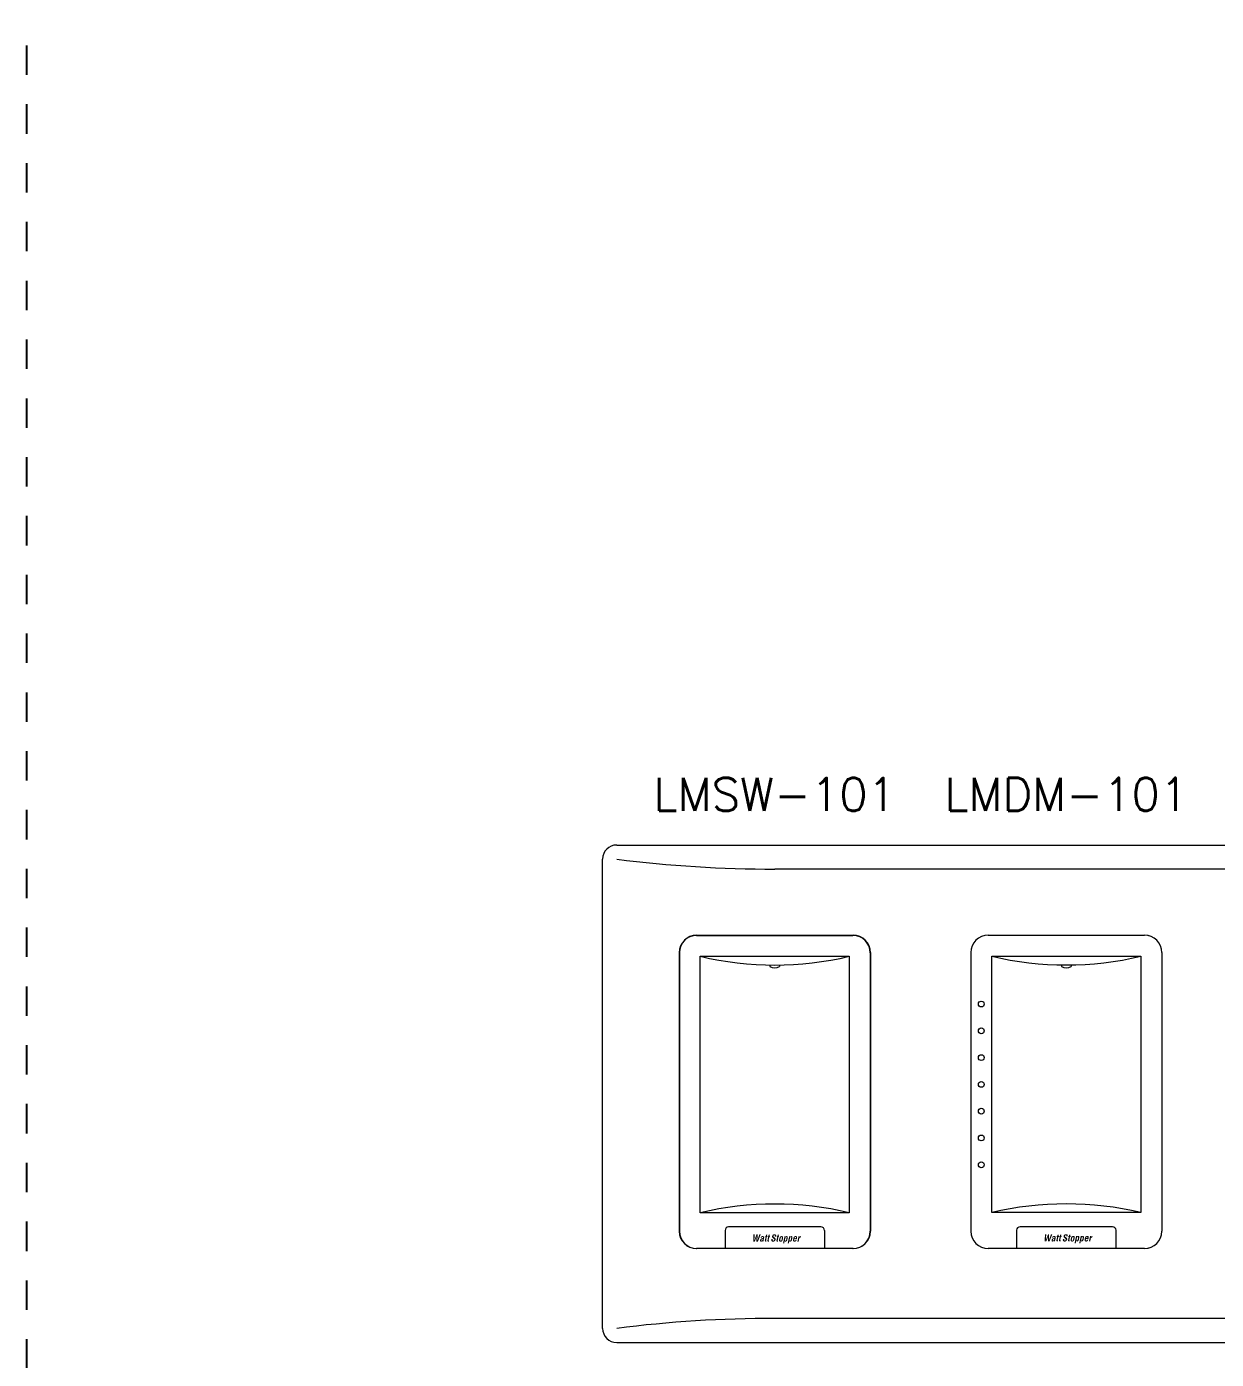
# Model space of a CAD drawing. Header units: inches. Extents: x -60 to 2005, y -577 to 104.
# Drawn here: x 323.63 to 333.75, y -37.51 to -26.18 of the extents above; entities that cross this region are included whole.
import ezdxf

# ---------------------------------------------------------------- set-up
doc = ezdxf.new("R2010")
doc.units = ezdxf.units.IN
doc.header["$MEASUREMENT"] = 0
doc.linetypes.add('Demo', pattern=[0.5, 0.25, -0.25])
doc.layers.get('0').update_dxf_attribs({"lineweight": 5})
doc.layers.add('PS Borders', color=40, linetype='Demo', lineweight=5, plot=False)
doc.styles.add('ROMANS', font='ROMANS.shx', dxfattribs={"height": 0.0625})

# ---------------------------------------------------------------- blocks, each defined once
blk = doc.blocks.new('*U280')
h = blk.add_hatch(color=256)
edge = h.paths.add_edge_path()
edge.add_spline(control_points=[(-1.173, 0.716), (-1.173, 0.668), (-1.182, 0.606), (-1.189, 0.544), (-1.189, 0.544), (-1.188, 0.544), (-1.188, 0.544), (-1.184, 0.556), (-1.181, 0.568), (-1.177, 0.579), (-1.165, 0.621), (-1.152, 0.661), (-1.137, 0.702), (-1.137, 0.702), (-1.046, 0.965), (-1.046, 0.965), (-1.046, 0.965), (-0.953, 0.965), (-0.953, 0.965), (-0.953, 0.965), (-1.144, 0.483), (-1.144, 0.483), (-1.144, 0.483), (-1.252, 0.483), (-1.252, 0.483), (-1.252, 0.483), (-1.248, 0.674), (-1.248, 0.674), (-1.246, 0.724), (-1.239, 0.776), (-1.234, 0.827), (-1.234, 0.827), (-1.235, 0.827), (-1.235, 0.827), (-1.253, 0.776), (-1.267, 0.724), (-1.287, 0.674), (-1.287, 0.674), (-1.36, 0.483), (-1.36, 0.483), (-1.36, 0.483), (-1.467, 0.483), (-1.467, 0.483), (-1.467, 0.483), (-1.457, 0.965), (-1.457, 0.965), (-1.457, 0.965), (-1.364, 0.965), (-1.364, 0.965), (-1.364, 0.965), (-1.379, 0.702), (-1.379, 0.702), (-1.382, 0.661), (-1.386, 0.621), (-1.392, 0.579), (-1.394, 0.568), (-1.395, 0.556), (-1.397, 0.544), (-1.397, 0.544), (-1.396, 0.544), (-1.396, 0.544), (-1.375, 0.606), (-1.358, 0.668), (-1.339, 0.716), (-1.339, 0.716), (-1.242, 0.965), (-1.242, 0.965), (-1.242, 0.965), (-1.168, 0.965), (-1.168, 0.965), (-1.168, 0.965), (-1.173, 0.716), (-1.173, 0.716)], knot_values=[0, 0, 0, 0, 1, 1, 1, 2, 2, 2, 3, 3, 3, 4, 4, 4, 5, 5, 5, 6, 6, 6, 7, 7, 7, 8, 8, 8, 9, 9, 9, 10, 10, 10, 11, 11, 11, 12, 12, 12, 13, 13, 13, 14, 14, 14, 15, 15, 15, 16, 16, 16, 17, 17, 17, 18, 18, 18, 19, 19, 19, 20, 20, 20, 21, 21, 21, 22, 22, 22, 23, 23, 23, 24, 24, 24, 24], degree=3, periodic=0)
h = blk.add_hatch(color=256)
edge = h.paths.add_edge_path()
edge.add_spline(control_points=[(-0.572, 0.482), (-0.623, 0.476), (-0.692, 0.472), (-0.679, 0.54), (-0.679, 0.54), (-0.627, 0.784), (-0.627, 0.784), (-0.627, 0.784), (-0.66, 0.784), (-0.66, 0.784), (-0.66, 0.784), (-0.648, 0.845), (-0.648, 0.845), (-0.648, 0.845), (-0.615, 0.845), (-0.615, 0.845), (-0.615, 0.845), (-0.593, 0.945), (-0.593, 0.945), (-0.593, 0.945), (-0.509, 0.945), (-0.509, 0.945), (-0.509, 0.945), (-0.53, 0.845), (-0.53, 0.845), (-0.53, 0.845), (-0.495, 0.845), (-0.495, 0.845), (-0.495, 0.845), (-0.508, 0.784), (-0.508, 0.784), (-0.508, 0.784), (-0.543, 0.784), (-0.543, 0.784), (-0.543, 0.784), (-0.591, 0.56), (-0.591, 0.56), (-0.592, 0.544), (-0.568, 0.547), (-0.558, 0.548), (-0.558, 0.548), (-0.572, 0.482), (-0.572, 0.482)], knot_values=[0, 0, 0, 0, 1, 1, 1, 2, 2, 2, 3, 3, 3, 4, 4, 4, 5, 5, 5, 6, 6, 6, 7, 7, 7, 8, 8, 8, 9, 9, 9, 10, 10, 10, 11, 11, 11, 12, 12, 12, 13, 13, 13, 14, 14, 14, 14], degree=3, periodic=0)
h = blk.add_hatch(color=256)
edge = h.paths.add_edge_path()
edge.add_spline(control_points=[(-0.398, 0.482), (-0.448, 0.476), (-0.518, 0.472), (-0.504, 0.54), (-0.504, 0.54), (-0.452, 0.784), (-0.452, 0.784), (-0.452, 0.784), (-0.486, 0.784), (-0.486, 0.784), (-0.486, 0.784), (-0.473, 0.845), (-0.473, 0.845), (-0.473, 0.845), (-0.44, 0.845), (-0.44, 0.845), (-0.44, 0.845), (-0.419, 0.945), (-0.419, 0.945), (-0.419, 0.945), (-0.334, 0.945), (-0.334, 0.945), (-0.334, 0.945), (-0.356, 0.845), (-0.356, 0.845), (-0.356, 0.845), (-0.32, 0.845), (-0.32, 0.845), (-0.32, 0.845), (-0.333, 0.784), (-0.333, 0.784), (-0.333, 0.784), (-0.369, 0.784), (-0.369, 0.784), (-0.369, 0.784), (-0.417, 0.56), (-0.417, 0.56), (-0.418, 0.544), (-0.394, 0.547), (-0.383, 0.548), (-0.383, 0.548), (-0.398, 0.482), (-0.398, 0.482)], knot_values=[0, 0, 0, 0, 1, 1, 1, 2, 2, 2, 3, 3, 3, 4, 4, 4, 5, 5, 5, 6, 6, 6, 7, 7, 7, 8, 8, 8, 9, 9, 9, 10, 10, 10, 11, 11, 11, 12, 12, 12, 13, 13, 13, 14, 14, 14, 14], degree=3, periodic=0)
h = blk.add_hatch(color=256)
edge = h.paths.add_edge_path()
edge.add_spline(control_points=[(0.004, 0.819), (0.013, 0.862), (0.019, 0.904), (-0.031, 0.904), (-0.061, 0.904), (-0.083, 0.891), (-0.09, 0.859), (-0.097, 0.822), (-0.078, 0.808), (-0.053, 0.79), (-0.027, 0.772), (0.02, 0.736), (0.039, 0.711), (0.064, 0.681), (0.067, 0.652), (0.058, 0.611), (0.039, 0.519), (-0.031, 0.472), (-0.119, 0.472), (-0.227, 0.472), (-0.253, 0.532), (-0.235, 0.618), (-0.235, 0.618), (-0.227, 0.654), (-0.227, 0.654), (-0.227, 0.654), (-0.137, 0.654), (-0.137, 0.654), (-0.137, 0.654), (-0.143, 0.625), (-0.143, 0.625), (-0.155, 0.579), (-0.148, 0.544), (-0.104, 0.544), (-0.066, 0.544), (-0.044, 0.564), (-0.036, 0.601), (-0.03, 0.629), (-0.039, 0.648), (-0.059, 0.664), (-0.097, 0.701), (-0.15, 0.727), (-0.177, 0.776), (-0.187, 0.798), (-0.189, 0.823), (-0.184, 0.85), (-0.167, 0.932), (-0.111, 0.976), (-0.016, 0.976), (0.127, 0.976), (0.1, 0.866), (0.09, 0.819), (0.09, 0.819), (0.004, 0.819), (0.004, 0.819)], knot_values=[0, 0, 0, 0, 1, 1, 1, 2, 2, 2, 3, 3, 3, 4, 4, 4, 5, 5, 5, 6, 6, 6, 7, 7, 7, 8, 8, 8, 9, 9, 9, 10, 10, 10, 11, 11, 11, 12, 12, 12, 13, 13, 13, 14, 14, 14, 15, 15, 15, 16, 16, 16, 17, 17, 17, 18, 18, 18, 18], degree=3, periodic=0)
h = blk.add_hatch(color=256)
edge = h.paths.add_edge_path(flags=16)
edge.add_spline(control_points=[(0.22, 0.482), (0.169, 0.476), (0.099, 0.472), (0.113, 0.54), (0.113, 0.54), (0.165, 0.784), (0.165, 0.784), (0.165, 0.784), (0.131, 0.784), (0.131, 0.784), (0.131, 0.784), (0.144, 0.845), (0.144, 0.845), (0.144, 0.845), (0.178, 0.845), (0.178, 0.845), (0.178, 0.845), (0.199, 0.945), (0.199, 0.945), (0.199, 0.945), (0.283, 0.945), (0.283, 0.945), (0.283, 0.945), (0.262, 0.845), (0.262, 0.845), (0.262, 0.845), (0.297, 0.845), (0.297, 0.845), (0.297, 0.845), (0.284, 0.784), (0.284, 0.784), (0.284, 0.784), (0.248, 0.784), (0.248, 0.784), (0.248, 0.784), (0.201, 0.56), (0.201, 0.56), (0.2, 0.544), (0.223, 0.547), (0.234, 0.548), (0.234, 0.548), (0.22, 0.482), (0.22, 0.482)], knot_values=[0, 0, 0, 0, 1, 1, 1, 2, 2, 2, 3, 3, 3, 4, 4, 4, 5, 5, 5, 6, 6, 6, 7, 7, 7, 8, 8, 8, 9, 9, 9, 10, 10, 10, 11, 11, 11, 12, 12, 12, 13, 13, 13, 14, 14, 14, 14], degree=3, periodic=0)
h = blk.add_hatch(color=256)
edge = h.paths.add_edge_path()
edge.add_spline(control_points=[(-0.768, 0.483), (-0.769, 0.5), (-0.768, 0.517), (-0.765, 0.534), (-0.765, 0.534), (-0.719, 0.748), (-0.719, 0.748), (-0.708, 0.796), (-0.702, 0.855), (-0.816, 0.855), (-0.921, 0.855), (-0.953, 0.807), (-0.967, 0.738), (-0.967, 0.738), (-0.888, 0.738), (-0.888, 0.738), (-0.881, 0.771), (-0.87, 0.791), (-0.832, 0.791), (-0.81, 0.791), (-0.798, 0.788), (-0.798, 0.773), (-0.797, 0.743), (-0.812, 0.727), (-0.851, 0.712), (-0.923, 0.685), (-0.985, 0.665), (-1.002, 0.582), (-1.018, 0.508), (-0.996, 0.474), (-0.929, 0.474), (-0.901, 0.474), (-0.871, 0.491), (-0.846, 0.521), (-0.846, 0.521), (-0.845, 0.521), (-0.845, 0.521), (-0.848, 0.508), (-0.851, 0.495), (-0.847, 0.483), (-0.847, 0.483), (-0.768, 0.483), (-0.768, 0.483)], knot_values=[0, 0, 0, 0, 1, 1, 1, 2, 2, 2, 3, 3, 3, 4, 4, 4, 5, 5, 5, 6, 6, 6, 7, 7, 7, 8, 8, 8, 9, 9, 9, 10, 10, 10, 11, 11, 11, 12, 12, 12, 13, 13, 13, 14, 14, 14, 14], degree=3, periodic=0)
edge = h.paths.add_edge_path()
edge.add_spline(control_points=[(-0.826, 0.635), (-0.836, 0.601), (-0.84, 0.538), (-0.889, 0.538), (-0.921, 0.538), (-0.925, 0.557), (-0.919, 0.584), (-0.916, 0.6), (-0.91, 0.618), (-0.896, 0.628), (-0.87, 0.646), (-0.841, 0.66), (-0.818, 0.674), (-0.818, 0.674), (-0.826, 0.635), (-0.826, 0.635)], knot_values=[0, 0, 0, 0, 1, 1, 1, 2, 2, 2, 3, 3, 3, 4, 4, 4, 5, 5, 5, 5], degree=3, periodic=0)
h = blk.add_hatch(color=256)
edge = h.paths.add_edge_path(flags=16)
edge.add_spline(control_points=[(0.393, 0.474), (0.5, 0.472), (0.53, 0.526), (0.555, 0.652), (0.581, 0.776), (0.597, 0.855), (0.473, 0.855), (0.348, 0.855), (0.329, 0.776), (0.302, 0.652), (0.275, 0.526), (0.283, 0.472), (0.393, 0.474)], knot_values=[0, 0, 0, 0, 1, 1, 1, 2, 2, 2, 3, 3, 3, 4, 4, 4, 4], degree=3, periodic=0)
edge = h.paths.add_edge_path(flags=16)
edge.add_spline(control_points=[(0.401, 0.722), (0.408, 0.756), (0.416, 0.791), (0.46, 0.791), (0.502, 0.791), (0.494, 0.756), (0.487, 0.722), (0.487, 0.722), (0.462, 0.602), (0.462, 0.602), (0.452, 0.558), (0.444, 0.538), (0.406, 0.538), (0.366, 0.538), (0.366, 0.558), (0.376, 0.602), (0.376, 0.602), (0.401, 0.722), (0.401, 0.722)], knot_values=[0, 0, 0, 0, 1, 1, 1, 2, 2, 2, 3, 3, 3, 4, 4, 4, 5, 5, 5, 6, 6, 6, 6], degree=3, periodic=0)
h = blk.add_hatch(color=256)
edge = h.paths.add_edge_path(flags=16)
edge.add_spline(control_points=[(0.748, 0.845), (0.748, 0.845), (0.664, 0.845), (0.664, 0.845), (0.664, 0.845), (0.562, 0.363), (0.562, 0.363), (0.562, 0.363), (0.641, 0.363), (0.641, 0.363), (0.641, 0.363), (0.674, 0.521), (0.674, 0.521), (0.674, 0.521), (0.676, 0.521), (0.676, 0.521), (0.689, 0.484), (0.71, 0.476), (0.743, 0.474), (0.813, 0.474), (0.84, 0.537), (0.854, 0.594), (0.854, 0.594), (0.883, 0.725), (0.883, 0.725), (0.901, 0.825), (0.877, 0.854), (0.823, 0.855), (0.789, 0.856), (0.764, 0.843), (0.74, 0.808), (0.74, 0.808), (0.74, 0.808), (0.74, 0.808), (0.74, 0.808), (0.748, 0.845), (0.748, 0.845)], knot_values=[0, 0, 0, 0, 1, 1, 1, 2, 2, 2, 3, 3, 3, 4, 4, 4, 5, 5, 5, 6, 6, 6, 7, 7, 7, 8, 8, 8, 9, 9, 9, 10, 10, 10, 11, 11, 11, 12, 12, 12, 12], degree=3, periodic=0)
edge = h.paths.add_edge_path(flags=16)
edge.add_spline(control_points=[(0.719, 0.711), (0.724, 0.74), (0.736, 0.791), (0.775, 0.791), (0.814, 0.791), (0.803, 0.757), (0.798, 0.721), (0.798, 0.721), (0.772, 0.601), (0.772, 0.601), (0.763, 0.565), (0.748, 0.538), (0.723, 0.538), (0.696, 0.538), (0.687, 0.561), (0.696, 0.602), (0.696, 0.602), (0.719, 0.711), (0.719, 0.711)], knot_values=[0, 0, 0, 0, 1, 1, 1, 2, 2, 2, 3, 3, 3, 4, 4, 4, 5, 5, 5, 6, 6, 6, 6], degree=3, periodic=0)
h = blk.add_hatch(color=256)
edge = h.paths.add_edge_path(flags=16)
edge.add_spline(control_points=[(1.064, 0.845), (1.064, 0.845), (0.981, 0.845), (0.981, 0.845), (0.981, 0.845), (0.878, 0.363), (0.878, 0.363), (0.878, 0.363), (0.957, 0.363), (0.957, 0.363), (0.957, 0.363), (0.992, 0.521), (0.992, 0.521), (0.992, 0.521), (0.993, 0.521), (0.993, 0.521), (1.006, 0.484), (1.027, 0.476), (1.06, 0.474), (1.13, 0.474), (1.157, 0.537), (1.171, 0.594), (1.171, 0.594), (1.199, 0.725), (1.199, 0.725), (1.219, 0.825), (1.194, 0.854), (1.14, 0.855), (1.106, 0.856), (1.081, 0.843), (1.058, 0.808), (1.058, 0.808), (1.056, 0.808), (1.056, 0.808), (1.056, 0.808), (1.064, 0.845), (1.064, 0.845)], knot_values=[0, 0, 0, 0, 1, 1, 1, 2, 2, 2, 3, 3, 3, 4, 4, 4, 5, 5, 5, 6, 6, 6, 7, 7, 7, 8, 8, 8, 9, 9, 9, 10, 10, 10, 11, 11, 11, 12, 12, 12, 12], degree=3, periodic=0)
edge = h.paths.add_edge_path(flags=16)
edge.add_spline(control_points=[(1.036, 0.711), (1.041, 0.74), (1.053, 0.791), (1.092, 0.791), (1.131, 0.791), (1.12, 0.757), (1.115, 0.721), (1.115, 0.721), (1.089, 0.601), (1.089, 0.601), (1.08, 0.565), (1.065, 0.538), (1.04, 0.538), (1.013, 0.538), (1.004, 0.561), (1.013, 0.602), (1.013, 0.602), (1.036, 0.711), (1.036, 0.711)], knot_values=[0, 0, 0, 0, 1, 1, 1, 2, 2, 2, 3, 3, 3, 4, 4, 4, 5, 5, 5, 6, 6, 6, 6], degree=3, periodic=0)
h = blk.add_hatch(color=256)
edge = h.paths.add_edge_path(flags=16)
edge.add_spline(control_points=[(1.248, 0.626), (1.223, 0.519), (1.252, 0.474), (1.349, 0.474), (1.434, 0.474), (1.478, 0.525), (1.492, 0.606), (1.492, 0.606), (1.409, 0.606), (1.409, 0.606), (1.4, 0.561), (1.387, 0.538), (1.356, 0.538), (1.331, 0.538), (1.315, 0.547), (1.324, 0.594), (1.324, 0.594), (1.335, 0.647), (1.335, 0.647), (1.335, 0.647), (1.503, 0.647), (1.503, 0.647), (1.503, 0.647), (1.512, 0.696), (1.512, 0.696), (1.534, 0.795), (1.534, 0.855), (1.418, 0.855), (1.336, 0.855), (1.282, 0.807), (1.267, 0.721), (1.267, 0.721), (1.248, 0.626), (1.248, 0.626)], knot_values=[0, 0, 0, 0, 1, 1, 1, 2, 2, 2, 3, 3, 3, 4, 4, 4, 5, 5, 5, 6, 6, 6, 7, 7, 7, 8, 8, 8, 9, 9, 9, 10, 10, 10, 11, 11, 11, 11], degree=3, periodic=0)
edge = h.paths.add_edge_path()
edge.add_spline(control_points=[(1.35, 0.711), (1.35, 0.711), (1.352, 0.726), (1.352, 0.726), (1.359, 0.758), (1.364, 0.791), (1.406, 0.791), (1.439, 0.791), (1.446, 0.779), (1.439, 0.743), (1.439, 0.743), (1.432, 0.711), (1.432, 0.711), (1.432, 0.711), (1.35, 0.711), (1.35, 0.711)], knot_values=[0, 0, 0, 0, 1, 1, 1, 2, 2, 2, 3, 3, 3, 4, 4, 4, 5, 5, 5, 5], degree=3, periodic=0)
h = blk.add_hatch(color=256)
edge = h.paths.add_edge_path()
edge.add_spline(control_points=[(1.683, 0.781), (1.683, 0.781), (1.684, 0.781), (1.684, 0.781), (1.7, 0.808), (1.714, 0.822), (1.728, 0.833), (1.756, 0.853), (1.772, 0.851), (1.784, 0.852), (1.784, 0.852), (1.763, 0.753), (1.763, 0.753), (1.718, 0.758), (1.68, 0.746), (1.667, 0.693), (1.667, 0.693), (1.623, 0.483), (1.623, 0.483), (1.623, 0.483), (1.54, 0.483), (1.54, 0.483), (1.54, 0.483), (1.616, 0.845), (1.616, 0.845), (1.616, 0.845), (1.697, 0.845), (1.697, 0.845), (1.697, 0.845), (1.683, 0.781), (1.683, 0.781)], knot_values=[0, 0, 0, 0, 1, 1, 1, 2, 2, 2, 3, 3, 3, 4, 4, 4, 5, 5, 5, 6, 6, 6, 7, 7, 7, 8, 8, 8, 9, 9, 9, 10, 10, 10, 10], degree=3, periodic=0)
for p, q in [((-5.316, 21.31), (5.316, 21.31)), ((-6.496, 20.13), (-6.496, 1.18)), ((6.496, 20.13), (6.496, 1.18)), ((-5.071, 2.443), (-5.071, 19.886)), ((-5.071, 19.886), (5.071, 19.886)), ((-0.332, 19.295), (-0.332, 19.188)), ((0.332, 19.295), (0.332, 19.188)), ((5.071, 19.886), (5.071, 2.443)), ((5.071, 2.443), (-5.071, 2.443)), ((-3.379, 1.239), (-3.379, 0)), ((3.141, 1.477), (-3.141, 1.477)), ((3.379, 1.239), (3.379, 0)), ((5.316, 0), (-5.316, 0))]:
    blk.add_line(p, q)
for centre in [(-5.783, 16.629), (-5.783, 14.808), (-5.783, 12.986), (-5.783, 11.164), (-5.783, 9.342), (-5.783, 7.521), (-5.783, 5.699)]:
    blk.add_circle(centre, 0.199)
for centre, radius, start, end in [((-5.316, 20.13), 1.18, 90, 180), ((5.316, 20.13), 1.18, 0, 90), ((0, 41.252), 21.96, 256.64818, 283.35182), ((0, 19.734), 0.639, 238.6629, 301.3371), ((0, -18.924), 21.96, 76.64818, 103.35182), ((-5.316, 1.18), 1.18, 180, 270), ((-3.141, 1.239), 0.239, 90, 180), ((3.141, 1.239), 0.239, 0, 90), ((5.316, 1.18), 1.18, 270, 0)]:
    blk.add_arc(centre, radius, start, end)
at = {"insert": (0, 32.02), "char_height": 2.25, "width": 40.97048, "attachment_point": 2, "style": 'ROMANS'}
blk.add_mtext('LMDM-101', dxfattribs=at)
blk = doc.blocks.new('WallPlate3Gang')
for p, q in [((-30.589, 33.839), (-9.068, 33.839)), ((-10.76, 33.839), (10.76, 33.839)), ((9.068, 33.839), (30.589, 33.839)), ((-31.549, 0.96), (-31.549, 32.879)), ((31.549, 32.879), (31.549, 0.96)), ((19.829, 32.198), (-19.829, 32.198)), ((-25.144, 27.702), (-14.513, 27.702)), ((-5.316, 27.702), (5.316, 27.702)), ((14.513, 27.702), (25.144, 27.702)), ((-26.324, 26.522), (-26.324, 7.572)), ((-13.333, 26.522), (-13.333, 7.572)), ((-6.496, 26.522), (-6.496, 7.572)), ((6.496, 26.522), (6.496, 7.572)), ((13.333, 26.522), (13.333, 7.572)), ((26.324, 26.522), (26.324, 7.572)), ((-14.513, 6.392), (-25.144, 6.392)), ((5.316, 6.392), (-5.316, 6.392)), ((25.144, 6.392), (14.513, 6.392)), ((19.829, 1.641), (-19.829, 1.641)), ((-30.589, 0), (-9.068, 0)), ((-10.76, 0), (10.76, 0)), ((9.068, 0), (30.589, 0))]:
    blk.add_line(p, q)
for centre, radius, start, end in [((-30.589, 32.879), 0.96, 90, 180), ((30.589, 32.879), 0.96, 0, 90), ((-19.829, 117.544), 85.346, 262.75705, 270), ((19.829, 117.544), 85.346, 270, 277.24295), ((-25.144, 26.522), 1.18, 90, 180), ((-14.513, 26.522), 1.18, 0, 90), ((-5.316, 26.522), 1.18, 90, 180), ((5.316, 26.522), 1.18, 0, 90), ((14.513, 26.522), 1.18, 90, 180), ((25.144, 26.522), 1.18, 0, 90), ((-25.144, 7.572), 1.18, 180, 270), ((-14.513, 7.572), 1.18, 270, 0), ((-5.316, 7.572), 1.18, 180, 270), ((5.316, 7.572), 1.18, 270, 0), ((14.513, 7.572), 1.18, 180, 270), ((25.144, 7.572), 1.18, 270, 0), ((-30.589, 0.96), 0.96, 180, 270), ((-19.829, -83.705), 85.346, 90, 97.24295), ((19.829, -83.705), 85.346, 82.75705, 90), ((30.589, 0.96), 0.96, 270, 0)]:
    blk.add_arc(centre, radius, start, end)
blk = doc.blocks.new('*U144')
blk.add_blockref('WallPlate3Gang', (19.829, 0))
blk = doc.blocks.new('*U281')
h = blk.add_hatch(color=256)
edge = h.paths.add_edge_path()
edge.add_spline(control_points=[(-1.173, 0.716), (-1.173, 0.668), (-1.182, 0.606), (-1.189, 0.544), (-1.189, 0.544), (-1.188, 0.544), (-1.188, 0.544), (-1.184, 0.556), (-1.181, 0.568), (-1.177, 0.579), (-1.165, 0.621), (-1.152, 0.661), (-1.137, 0.702), (-1.137, 0.702), (-1.046, 0.965), (-1.046, 0.965), (-1.046, 0.965), (-0.953, 0.965), (-0.953, 0.965), (-0.953, 0.965), (-1.144, 0.483), (-1.144, 0.483), (-1.144, 0.483), (-1.252, 0.483), (-1.252, 0.483), (-1.252, 0.483), (-1.248, 0.674), (-1.248, 0.674), (-1.246, 0.724), (-1.239, 0.776), (-1.234, 0.827), (-1.234, 0.827), (-1.235, 0.827), (-1.235, 0.827), (-1.253, 0.776), (-1.267, 0.724), (-1.287, 0.674), (-1.287, 0.674), (-1.36, 0.483), (-1.36, 0.483), (-1.36, 0.483), (-1.467, 0.483), (-1.467, 0.483), (-1.467, 0.483), (-1.457, 0.965), (-1.457, 0.965), (-1.457, 0.965), (-1.364, 0.965), (-1.364, 0.965), (-1.364, 0.965), (-1.379, 0.702), (-1.379, 0.702), (-1.382, 0.661), (-1.386, 0.621), (-1.392, 0.579), (-1.394, 0.568), (-1.395, 0.556), (-1.397, 0.544), (-1.397, 0.544), (-1.396, 0.544), (-1.396, 0.544), (-1.375, 0.606), (-1.358, 0.668), (-1.339, 0.716), (-1.339, 0.716), (-1.242, 0.965), (-1.242, 0.965), (-1.242, 0.965), (-1.168, 0.965), (-1.168, 0.965), (-1.168, 0.965), (-1.173, 0.716), (-1.173, 0.716)], knot_values=[0, 0, 0, 0, 1, 1, 1, 2, 2, 2, 3, 3, 3, 4, 4, 4, 5, 5, 5, 6, 6, 6, 7, 7, 7, 8, 8, 8, 9, 9, 9, 10, 10, 10, 11, 11, 11, 12, 12, 12, 13, 13, 13, 14, 14, 14, 15, 15, 15, 16, 16, 16, 17, 17, 17, 18, 18, 18, 19, 19, 19, 20, 20, 20, 21, 21, 21, 22, 22, 22, 23, 23, 23, 24, 24, 24, 24], degree=3, periodic=0)
h = blk.add_hatch(color=256)
edge = h.paths.add_edge_path()
edge.add_spline(control_points=[(-0.572, 0.482), (-0.623, 0.476), (-0.692, 0.472), (-0.679, 0.54), (-0.679, 0.54), (-0.627, 0.784), (-0.627, 0.784), (-0.627, 0.784), (-0.66, 0.784), (-0.66, 0.784), (-0.66, 0.784), (-0.648, 0.845), (-0.648, 0.845), (-0.648, 0.845), (-0.615, 0.845), (-0.615, 0.845), (-0.615, 0.845), (-0.593, 0.945), (-0.593, 0.945), (-0.593, 0.945), (-0.509, 0.945), (-0.509, 0.945), (-0.509, 0.945), (-0.53, 0.845), (-0.53, 0.845), (-0.53, 0.845), (-0.495, 0.845), (-0.495, 0.845), (-0.495, 0.845), (-0.508, 0.784), (-0.508, 0.784), (-0.508, 0.784), (-0.543, 0.784), (-0.543, 0.784), (-0.543, 0.784), (-0.591, 0.56), (-0.591, 0.56), (-0.592, 0.544), (-0.568, 0.547), (-0.558, 0.548), (-0.558, 0.548), (-0.572, 0.482), (-0.572, 0.482)], knot_values=[0, 0, 0, 0, 1, 1, 1, 2, 2, 2, 3, 3, 3, 4, 4, 4, 5, 5, 5, 6, 6, 6, 7, 7, 7, 8, 8, 8, 9, 9, 9, 10, 10, 10, 11, 11, 11, 12, 12, 12, 13, 13, 13, 14, 14, 14, 14], degree=3, periodic=0)
h = blk.add_hatch(color=256)
edge = h.paths.add_edge_path()
edge.add_spline(control_points=[(-0.398, 0.482), (-0.448, 0.476), (-0.518, 0.472), (-0.504, 0.54), (-0.504, 0.54), (-0.452, 0.784), (-0.452, 0.784), (-0.452, 0.784), (-0.486, 0.784), (-0.486, 0.784), (-0.486, 0.784), (-0.473, 0.845), (-0.473, 0.845), (-0.473, 0.845), (-0.44, 0.845), (-0.44, 0.845), (-0.44, 0.845), (-0.419, 0.945), (-0.419, 0.945), (-0.419, 0.945), (-0.334, 0.945), (-0.334, 0.945), (-0.334, 0.945), (-0.356, 0.845), (-0.356, 0.845), (-0.356, 0.845), (-0.32, 0.845), (-0.32, 0.845), (-0.32, 0.845), (-0.333, 0.784), (-0.333, 0.784), (-0.333, 0.784), (-0.369, 0.784), (-0.369, 0.784), (-0.369, 0.784), (-0.417, 0.56), (-0.417, 0.56), (-0.418, 0.544), (-0.394, 0.547), (-0.383, 0.548), (-0.383, 0.548), (-0.398, 0.482), (-0.398, 0.482)], knot_values=[0, 0, 0, 0, 1, 1, 1, 2, 2, 2, 3, 3, 3, 4, 4, 4, 5, 5, 5, 6, 6, 6, 7, 7, 7, 8, 8, 8, 9, 9, 9, 10, 10, 10, 11, 11, 11, 12, 12, 12, 13, 13, 13, 14, 14, 14, 14], degree=3, periodic=0)
h = blk.add_hatch(color=256)
edge = h.paths.add_edge_path()
edge.add_spline(control_points=[(0.004, 0.819), (0.013, 0.862), (0.019, 0.904), (-0.031, 0.904), (-0.061, 0.904), (-0.083, 0.891), (-0.09, 0.859), (-0.097, 0.822), (-0.078, 0.808), (-0.053, 0.79), (-0.027, 0.772), (0.02, 0.736), (0.039, 0.711), (0.064, 0.681), (0.067, 0.652), (0.058, 0.611), (0.039, 0.519), (-0.031, 0.472), (-0.119, 0.472), (-0.227, 0.472), (-0.253, 0.532), (-0.235, 0.618), (-0.235, 0.618), (-0.227, 0.654), (-0.227, 0.654), (-0.227, 0.654), (-0.137, 0.654), (-0.137, 0.654), (-0.137, 0.654), (-0.143, 0.625), (-0.143, 0.625), (-0.155, 0.579), (-0.148, 0.544), (-0.104, 0.544), (-0.066, 0.544), (-0.044, 0.564), (-0.036, 0.601), (-0.03, 0.629), (-0.039, 0.648), (-0.059, 0.664), (-0.097, 0.701), (-0.15, 0.727), (-0.177, 0.776), (-0.187, 0.798), (-0.189, 0.823), (-0.184, 0.85), (-0.167, 0.932), (-0.111, 0.976), (-0.016, 0.976), (0.127, 0.976), (0.1, 0.866), (0.09, 0.819), (0.09, 0.819), (0.004, 0.819), (0.004, 0.819)], knot_values=[0, 0, 0, 0, 1, 1, 1, 2, 2, 2, 3, 3, 3, 4, 4, 4, 5, 5, 5, 6, 6, 6, 7, 7, 7, 8, 8, 8, 9, 9, 9, 10, 10, 10, 11, 11, 11, 12, 12, 12, 13, 13, 13, 14, 14, 14, 15, 15, 15, 16, 16, 16, 17, 17, 17, 18, 18, 18, 18], degree=3, periodic=0)
h = blk.add_hatch(color=256)
edge = h.paths.add_edge_path(flags=16)
edge.add_spline(control_points=[(0.22, 0.482), (0.169, 0.476), (0.099, 0.472), (0.113, 0.54), (0.113, 0.54), (0.165, 0.784), (0.165, 0.784), (0.165, 0.784), (0.131, 0.784), (0.131, 0.784), (0.131, 0.784), (0.144, 0.845), (0.144, 0.845), (0.144, 0.845), (0.178, 0.845), (0.178, 0.845), (0.178, 0.845), (0.199, 0.945), (0.199, 0.945), (0.199, 0.945), (0.283, 0.945), (0.283, 0.945), (0.283, 0.945), (0.262, 0.845), (0.262, 0.845), (0.262, 0.845), (0.297, 0.845), (0.297, 0.845), (0.297, 0.845), (0.284, 0.784), (0.284, 0.784), (0.284, 0.784), (0.248, 0.784), (0.248, 0.784), (0.248, 0.784), (0.201, 0.56), (0.201, 0.56), (0.2, 0.544), (0.223, 0.547), (0.234, 0.548), (0.234, 0.548), (0.22, 0.482), (0.22, 0.482)], knot_values=[0, 0, 0, 0, 1, 1, 1, 2, 2, 2, 3, 3, 3, 4, 4, 4, 5, 5, 5, 6, 6, 6, 7, 7, 7, 8, 8, 8, 9, 9, 9, 10, 10, 10, 11, 11, 11, 12, 12, 12, 13, 13, 13, 14, 14, 14, 14], degree=3, periodic=0)
h = blk.add_hatch(color=256)
edge = h.paths.add_edge_path()
edge.add_spline(control_points=[(-0.768, 0.483), (-0.769, 0.5), (-0.768, 0.517), (-0.765, 0.534), (-0.765, 0.534), (-0.719, 0.748), (-0.719, 0.748), (-0.708, 0.796), (-0.702, 0.855), (-0.816, 0.855), (-0.921, 0.855), (-0.953, 0.807), (-0.967, 0.738), (-0.967, 0.738), (-0.888, 0.738), (-0.888, 0.738), (-0.881, 0.771), (-0.87, 0.791), (-0.832, 0.791), (-0.81, 0.791), (-0.798, 0.788), (-0.798, 0.773), (-0.797, 0.743), (-0.812, 0.727), (-0.851, 0.712), (-0.923, 0.685), (-0.985, 0.665), (-1.002, 0.582), (-1.018, 0.508), (-0.996, 0.474), (-0.929, 0.474), (-0.901, 0.474), (-0.871, 0.491), (-0.846, 0.521), (-0.846, 0.521), (-0.845, 0.521), (-0.845, 0.521), (-0.848, 0.508), (-0.851, 0.495), (-0.847, 0.483), (-0.847, 0.483), (-0.768, 0.483), (-0.768, 0.483)], knot_values=[0, 0, 0, 0, 1, 1, 1, 2, 2, 2, 3, 3, 3, 4, 4, 4, 5, 5, 5, 6, 6, 6, 7, 7, 7, 8, 8, 8, 9, 9, 9, 10, 10, 10, 11, 11, 11, 12, 12, 12, 13, 13, 13, 14, 14, 14, 14], degree=3, periodic=0)
edge = h.paths.add_edge_path()
edge.add_spline(control_points=[(-0.826, 0.635), (-0.836, 0.601), (-0.84, 0.538), (-0.889, 0.538), (-0.921, 0.538), (-0.925, 0.557), (-0.919, 0.584), (-0.916, 0.6), (-0.91, 0.618), (-0.896, 0.628), (-0.87, 0.646), (-0.841, 0.66), (-0.818, 0.674), (-0.818, 0.674), (-0.826, 0.635), (-0.826, 0.635)], knot_values=[0, 0, 0, 0, 1, 1, 1, 2, 2, 2, 3, 3, 3, 4, 4, 4, 5, 5, 5, 5], degree=3, periodic=0)
h = blk.add_hatch(color=256)
edge = h.paths.add_edge_path(flags=16)
edge.add_spline(control_points=[(0.393, 0.474), (0.5, 0.472), (0.53, 0.526), (0.555, 0.652), (0.581, 0.776), (0.597, 0.855), (0.473, 0.855), (0.348, 0.855), (0.329, 0.776), (0.302, 0.652), (0.275, 0.526), (0.283, 0.472), (0.393, 0.474)], knot_values=[0, 0, 0, 0, 1, 1, 1, 2, 2, 2, 3, 3, 3, 4, 4, 4, 4], degree=3, periodic=0)
edge = h.paths.add_edge_path(flags=16)
edge.add_spline(control_points=[(0.401, 0.722), (0.408, 0.756), (0.416, 0.791), (0.46, 0.791), (0.502, 0.791), (0.494, 0.756), (0.487, 0.722), (0.487, 0.722), (0.462, 0.602), (0.462, 0.602), (0.452, 0.558), (0.444, 0.538), (0.406, 0.538), (0.366, 0.538), (0.366, 0.558), (0.376, 0.602), (0.376, 0.602), (0.401, 0.722), (0.401, 0.722)], knot_values=[0, 0, 0, 0, 1, 1, 1, 2, 2, 2, 3, 3, 3, 4, 4, 4, 5, 5, 5, 6, 6, 6, 6], degree=3, periodic=0)
h = blk.add_hatch(color=256)
edge = h.paths.add_edge_path(flags=16)
edge.add_spline(control_points=[(0.748, 0.845), (0.748, 0.845), (0.664, 0.845), (0.664, 0.845), (0.664, 0.845), (0.562, 0.363), (0.562, 0.363), (0.562, 0.363), (0.641, 0.363), (0.641, 0.363), (0.641, 0.363), (0.674, 0.521), (0.674, 0.521), (0.674, 0.521), (0.676, 0.521), (0.676, 0.521), (0.689, 0.484), (0.71, 0.476), (0.743, 0.474), (0.813, 0.474), (0.84, 0.537), (0.854, 0.594), (0.854, 0.594), (0.883, 0.725), (0.883, 0.725), (0.901, 0.825), (0.877, 0.854), (0.823, 0.855), (0.789, 0.856), (0.764, 0.843), (0.74, 0.808), (0.74, 0.808), (0.74, 0.808), (0.74, 0.808), (0.74, 0.808), (0.748, 0.845), (0.748, 0.845)], knot_values=[0, 0, 0, 0, 1, 1, 1, 2, 2, 2, 3, 3, 3, 4, 4, 4, 5, 5, 5, 6, 6, 6, 7, 7, 7, 8, 8, 8, 9, 9, 9, 10, 10, 10, 11, 11, 11, 12, 12, 12, 12], degree=3, periodic=0)
edge = h.paths.add_edge_path(flags=16)
edge.add_spline(control_points=[(0.719, 0.711), (0.724, 0.74), (0.736, 0.791), (0.775, 0.791), (0.814, 0.791), (0.803, 0.757), (0.798, 0.721), (0.798, 0.721), (0.772, 0.601), (0.772, 0.601), (0.763, 0.565), (0.748, 0.538), (0.723, 0.538), (0.696, 0.538), (0.687, 0.561), (0.696, 0.602), (0.696, 0.602), (0.719, 0.711), (0.719, 0.711)], knot_values=[0, 0, 0, 0, 1, 1, 1, 2, 2, 2, 3, 3, 3, 4, 4, 4, 5, 5, 5, 6, 6, 6, 6], degree=3, periodic=0)
h = blk.add_hatch(color=256)
edge = h.paths.add_edge_path(flags=16)
edge.add_spline(control_points=[(1.064, 0.845), (1.064, 0.845), (0.981, 0.845), (0.981, 0.845), (0.981, 0.845), (0.878, 0.363), (0.878, 0.363), (0.878, 0.363), (0.957, 0.363), (0.957, 0.363), (0.957, 0.363), (0.992, 0.521), (0.992, 0.521), (0.992, 0.521), (0.993, 0.521), (0.993, 0.521), (1.006, 0.484), (1.027, 0.476), (1.06, 0.474), (1.13, 0.474), (1.157, 0.537), (1.171, 0.594), (1.171, 0.594), (1.199, 0.725), (1.199, 0.725), (1.219, 0.825), (1.194, 0.854), (1.14, 0.855), (1.106, 0.856), (1.081, 0.843), (1.058, 0.808), (1.058, 0.808), (1.056, 0.808), (1.056, 0.808), (1.056, 0.808), (1.064, 0.845), (1.064, 0.845)], knot_values=[0, 0, 0, 0, 1, 1, 1, 2, 2, 2, 3, 3, 3, 4, 4, 4, 5, 5, 5, 6, 6, 6, 7, 7, 7, 8, 8, 8, 9, 9, 9, 10, 10, 10, 11, 11, 11, 12, 12, 12, 12], degree=3, periodic=0)
edge = h.paths.add_edge_path(flags=16)
edge.add_spline(control_points=[(1.036, 0.711), (1.041, 0.74), (1.053, 0.791), (1.092, 0.791), (1.131, 0.791), (1.12, 0.757), (1.115, 0.721), (1.115, 0.721), (1.089, 0.601), (1.089, 0.601), (1.08, 0.565), (1.065, 0.538), (1.04, 0.538), (1.013, 0.538), (1.004, 0.561), (1.013, 0.602), (1.013, 0.602), (1.036, 0.711), (1.036, 0.711)], knot_values=[0, 0, 0, 0, 1, 1, 1, 2, 2, 2, 3, 3, 3, 4, 4, 4, 5, 5, 5, 6, 6, 6, 6], degree=3, periodic=0)
h = blk.add_hatch(color=256)
edge = h.paths.add_edge_path(flags=16)
edge.add_spline(control_points=[(1.248, 0.626), (1.223, 0.519), (1.252, 0.474), (1.349, 0.474), (1.434, 0.474), (1.478, 0.525), (1.492, 0.606), (1.492, 0.606), (1.409, 0.606), (1.409, 0.606), (1.4, 0.561), (1.387, 0.538), (1.356, 0.538), (1.331, 0.538), (1.315, 0.547), (1.324, 0.594), (1.324, 0.594), (1.335, 0.647), (1.335, 0.647), (1.335, 0.647), (1.503, 0.647), (1.503, 0.647), (1.503, 0.647), (1.512, 0.696), (1.512, 0.696), (1.534, 0.795), (1.534, 0.855), (1.418, 0.855), (1.336, 0.855), (1.282, 0.807), (1.267, 0.721), (1.267, 0.721), (1.248, 0.626), (1.248, 0.626)], knot_values=[0, 0, 0, 0, 1, 1, 1, 2, 2, 2, 3, 3, 3, 4, 4, 4, 5, 5, 5, 6, 6, 6, 7, 7, 7, 8, 8, 8, 9, 9, 9, 10, 10, 10, 11, 11, 11, 11], degree=3, periodic=0)
edge = h.paths.add_edge_path()
edge.add_spline(control_points=[(1.35, 0.711), (1.35, 0.711), (1.352, 0.726), (1.352, 0.726), (1.359, 0.758), (1.364, 0.791), (1.406, 0.791), (1.439, 0.791), (1.446, 0.779), (1.439, 0.743), (1.439, 0.743), (1.432, 0.711), (1.432, 0.711), (1.432, 0.711), (1.35, 0.711), (1.35, 0.711)], knot_values=[0, 0, 0, 0, 1, 1, 1, 2, 2, 2, 3, 3, 3, 4, 4, 4, 5, 5, 5, 5], degree=3, periodic=0)
h = blk.add_hatch(color=256)
edge = h.paths.add_edge_path()
edge.add_spline(control_points=[(1.683, 0.781), (1.683, 0.781), (1.684, 0.781), (1.684, 0.781), (1.7, 0.808), (1.714, 0.822), (1.728, 0.833), (1.756, 0.853), (1.772, 0.851), (1.784, 0.852), (1.784, 0.852), (1.763, 0.753), (1.763, 0.753), (1.718, 0.758), (1.68, 0.746), (1.667, 0.693), (1.667, 0.693), (1.623, 0.483), (1.623, 0.483), (1.623, 0.483), (1.54, 0.483), (1.54, 0.483), (1.54, 0.483), (1.616, 0.845), (1.616, 0.845), (1.616, 0.845), (1.697, 0.845), (1.697, 0.845), (1.697, 0.845), (1.683, 0.781), (1.683, 0.781)], knot_values=[0, 0, 0, 0, 1, 1, 1, 2, 2, 2, 3, 3, 3, 4, 4, 4, 5, 5, 5, 6, 6, 6, 7, 7, 7, 8, 8, 8, 9, 9, 9, 10, 10, 10, 10], degree=3, periodic=0)
for p, q in [((-5.316, 21.31), (5.316, 21.31)), ((-6.496, 20.13), (-6.496, 1.18)), ((6.496, 20.13), (6.496, 1.18)), ((-5.071, 2.443), (-5.071, 19.886)), ((-5.071, 19.886), (5.071, 19.886)), ((-0.332, 19.295), (-0.332, 19.188)), ((0.332, 19.295), (0.332, 19.188)), ((5.071, 19.886), (5.071, 2.443)), ((5.071, 2.443), (-5.071, 2.443)), ((-3.379, 1.239), (-3.379, 0)), ((3.141, 1.477), (-3.141, 1.477)), ((3.379, 1.239), (3.379, 0)), ((5.316, 0), (-5.316, 0))]:
    blk.add_line(p, q)
for centre, radius, start, end in [((-5.316, 20.13), 1.18, 90, 180), ((5.316, 20.13), 1.18, 0, 90), ((0, 41.252), 21.96, 256.64818, 283.35182), ((0, 19.734), 0.639, 238.6629, 301.3371), ((0, -18.924), 21.96, 76.64818, 103.35182), ((-5.316, 1.18), 1.18, 180, 270), ((-3.141, 1.239), 0.239, 90, 180), ((3.141, 1.239), 0.239, 0, 90), ((5.316, 1.18), 1.18, 270, 0)]:
    blk.add_arc(centre, radius, start, end)
at = {"insert": (0, 32.02), "char_height": 2.25, "width": 40.97048, "attachment_point": 2, "style": 'ROMANS'}
blk.add_mtext('LMSW-101', dxfattribs=at)

msp = doc.modelspace()

# ---------------------------------------------------------------- linework, layer by layer
at = {"layer": 'PS Borders', "lineweight": -3}
msp.add_lwpolyline([(323.635, -51.549), (373.261, -51.549), (373.261, -13.842), (323.635, -13.842)], close=True, dxfattribs=at)

# ---------------------------------------------------------------- block references
at = {"xscale": 0.125, "yscale": 0.125, "zscale": 0.125}
for name, p in [('*U281', (329.996, -36.572)), ('*U280', (332.475, -36.571)), ('*U144', (329.997, -37.37))]:
    msp.add_blockref(name, p, dxfattribs=at)

doc.saveas('drawing.dxf')
